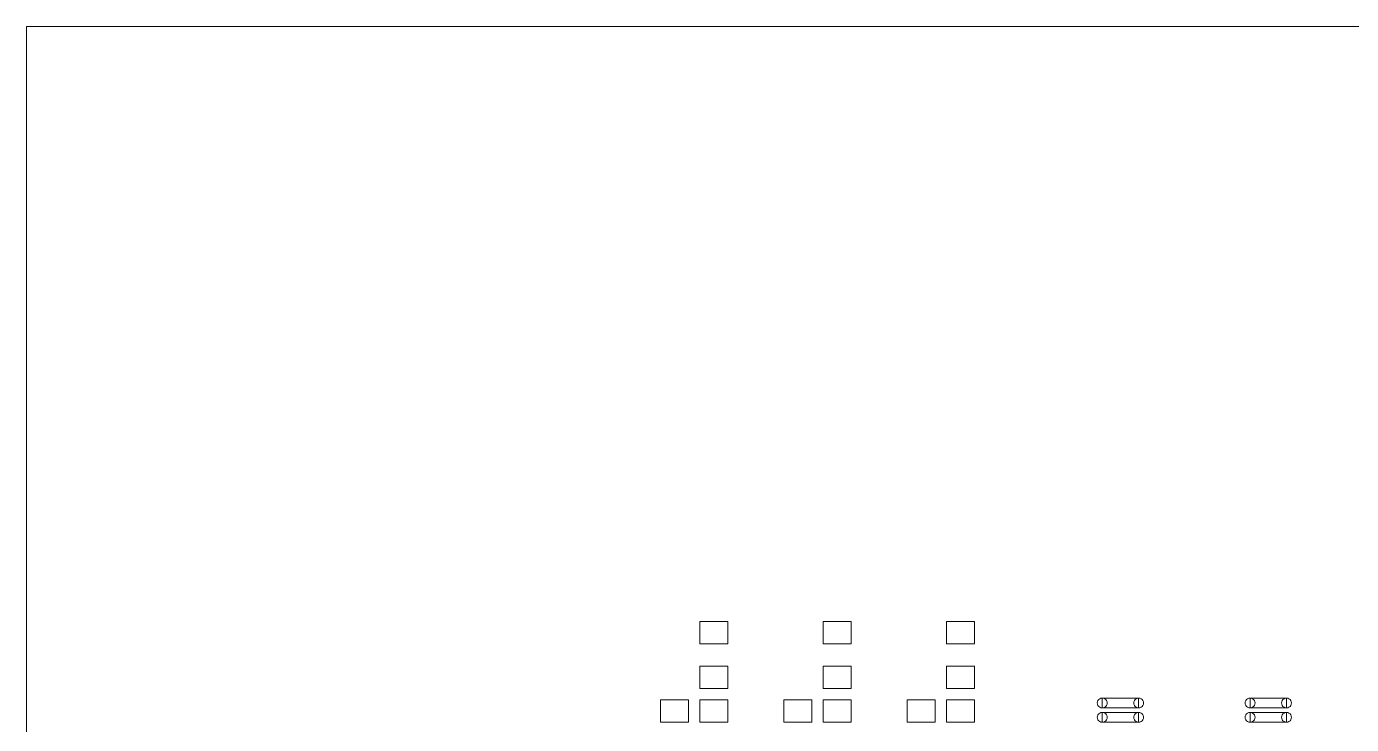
# Model space of a CAD drawing. Header units: millimetres. Extents: x -145 to 117, y -28 to 99.
# Drawn here: x -144.6 to -84.5, y 67.8 to 99.5 of the extents above; entities that cross this region are included whole.
import ezdxf

# ---------------------------------------------------------------- set-up
doc = ezdxf.new("R2010")
doc.units = ezdxf.units.MM
doc.header["$MEASUREMENT"] = 0
doc.layers.add('bottomstencil', color=7, linetype='Continuous')

msp = doc.modelspace()

# ---------------------------------------------------------------- linework, layer by layer
at = {"layer": 'bottomstencil', "color": 8, "lineweight": 9}
msp.add_open_spline([(-17.5854, 99.4833), (-17.5854, 99.4833), (-144.5854, 99.4833), (-144.5854, 99.4833), (-144.5854, 99.4833), (-144.5854, 99.4833), (-144.5854, -27.5167), (-144.5854, -27.5167), (-144.5854, -27.5167), (-144.5854, -27.5167), (-17.5854, -27.5167), (-17.5854, -27.5167), (-17.5854, -27.5167), (-17.5854, -27.5167), (-17.5854, 99.4833), (-17.5854, 99.4833)], degree=3, knots=[0, 0, 0, 0, 0.2, 0.2, 0.2, 0.2, 0.4, 0.4, 0.4, 0.4, 0.6, 0.6, 0.6, 0.6, 1, 1, 1, 1], dxfattribs=at)
at = {"layer": 'bottomstencil', "lineweight": 9}
for points, knots in [([(-114.0673, 71.5052), (-114.0673, 71.5052), (-114.0673, 72.5212), (-114.0673, 72.5212), (-114.0673, 72.5212), (-114.0673, 72.5212), (-112.7973, 72.5212), (-112.7973, 72.5212), (-112.7973, 72.5212), (-112.7973, 72.5212), (-112.7973, 71.5052), (-112.7973, 71.5052), (-112.7973, 71.5052), (-112.7973, 71.5052), (-114.0673, 71.5052), (-114.0673, 71.5052)], [0, 0, 0, 0, 0.2, 0.2, 0.2, 0.2, 0.4, 0.4, 0.4, 0.4, 0.6, 0.6, 0.6, 0.6, 1, 1, 1, 1]), ([(-108.4793, 71.5052), (-108.4793, 71.5052), (-108.4793, 72.5212), (-108.4793, 72.5212), (-108.4793, 72.5212), (-108.4793, 72.5212), (-107.2093, 72.5212), (-107.2093, 72.5212), (-107.2093, 72.5212), (-107.2093, 72.5212), (-107.2093, 71.5052), (-107.2093, 71.5052), (-107.2093, 71.5052), (-107.2093, 71.5052), (-108.4793, 71.5052), (-108.4793, 71.5052)], [0, 0, 0, 0, 0.2, 0.2, 0.2, 0.2, 0.4, 0.4, 0.4, 0.4, 0.6, 0.6, 0.6, 0.6, 1, 1, 1, 1]), ([(-102.8913, 71.5052), (-102.8913, 71.5052), (-102.8913, 72.5212), (-102.8913, 72.5212), (-102.8913, 72.5212), (-102.8913, 72.5212), (-101.6213, 72.5212), (-101.6213, 72.5212), (-101.6213, 72.5212), (-101.6213, 72.5212), (-101.6213, 71.5052), (-101.6213, 71.5052), (-101.6213, 71.5052), (-101.6213, 71.5052), (-102.8913, 71.5052), (-102.8913, 71.5052)], [0, 0, 0, 0, 0.2, 0.2, 0.2, 0.2, 0.4, 0.4, 0.4, 0.4, 0.6, 0.6, 0.6, 0.6, 1, 1, 1, 1]), ([(-114.0673, 69.4732), (-114.0673, 69.4732), (-114.0673, 70.4892), (-114.0673, 70.4892), (-114.0673, 70.4892), (-114.0673, 70.4892), (-112.7973, 70.4892), (-112.7973, 70.4892), (-112.7973, 70.4892), (-112.7973, 70.4892), (-112.7973, 69.4732), (-112.7973, 69.4732), (-112.7973, 69.4732), (-112.7973, 69.4732), (-114.0673, 69.4732), (-114.0673, 69.4732)], [0, 0, 0, 0, 0.2, 0.2, 0.2, 0.2, 0.4, 0.4, 0.4, 0.4, 0.6, 0.6, 0.6, 0.6, 1, 1, 1, 1]), ([(-108.4793, 69.4732), (-108.4793, 69.4732), (-108.4793, 70.4892), (-108.4793, 70.4892), (-108.4793, 70.4892), (-108.4793, 70.4892), (-107.2093, 70.4892), (-107.2093, 70.4892), (-107.2093, 70.4892), (-107.2093, 70.4892), (-107.2093, 69.4732), (-107.2093, 69.4732), (-107.2093, 69.4732), (-107.2093, 69.4732), (-108.4793, 69.4732), (-108.4793, 69.4732)], [0, 0, 0, 0, 0.2, 0.2, 0.2, 0.2, 0.4, 0.4, 0.4, 0.4, 0.6, 0.6, 0.6, 0.6, 1, 1, 1, 1]), ([(-102.8913, 69.4732), (-102.8913, 69.4732), (-102.8913, 70.4892), (-102.8913, 70.4892), (-102.8913, 70.4892), (-102.8913, 70.4892), (-101.6213, 70.4892), (-101.6213, 70.4892), (-101.6213, 70.4892), (-101.6213, 70.4892), (-101.6213, 69.4732), (-101.6213, 69.4732), (-101.6213, 69.4732), (-101.6213, 69.4732), (-102.8913, 69.4732), (-102.8913, 69.4732)], [0, 0, 0, 0, 0.2, 0.2, 0.2, 0.2, 0.4, 0.4, 0.4, 0.4, 0.6, 0.6, 0.6, 0.6, 1, 1, 1, 1]), ([(-115.8453, 67.9492), (-115.8453, 67.9492), (-115.8453, 68.9652), (-115.8453, 68.9652), (-115.8453, 68.9652), (-115.8453, 68.9652), (-114.5753, 68.9652), (-114.5753, 68.9652), (-114.5753, 68.9652), (-114.5753, 68.9652), (-114.5753, 67.9492), (-114.5753, 67.9492), (-114.5753, 67.9492), (-114.5753, 67.9492), (-115.8453, 67.9492), (-115.8453, 67.9492)], [0, 0, 0, 0, 0.2, 0.2, 0.2, 0.2, 0.4, 0.4, 0.4, 0.4, 0.6, 0.6, 0.6, 0.6, 1, 1, 1, 1]), ([(-114.0673, 67.9492), (-114.0673, 67.9492), (-114.0673, 68.9652), (-114.0673, 68.9652), (-114.0673, 68.9652), (-114.0673, 68.9652), (-112.7973, 68.9652), (-112.7973, 68.9652), (-112.7973, 68.9652), (-112.7973, 68.9652), (-112.7973, 67.9492), (-112.7973, 67.9492), (-112.7973, 67.9492), (-112.7973, 67.9492), (-114.0673, 67.9492), (-114.0673, 67.9492)], [0, 0, 0, 0, 0.2, 0.2, 0.2, 0.2, 0.4, 0.4, 0.4, 0.4, 0.6, 0.6, 0.6, 0.6, 1, 1, 1, 1]), ([(-110.2573, 67.9492), (-110.2573, 67.9492), (-110.2573, 68.9652), (-110.2573, 68.9652), (-110.2573, 68.9652), (-110.2573, 68.9652), (-108.9873, 68.9652), (-108.9873, 68.9652), (-108.9873, 68.9652), (-108.9873, 68.9652), (-108.9873, 67.9492), (-108.9873, 67.9492), (-108.9873, 67.9492), (-108.9873, 67.9492), (-110.2573, 67.9492), (-110.2573, 67.9492)], [0, 0, 0, 0, 0.2, 0.2, 0.2, 0.2, 0.4, 0.4, 0.4, 0.4, 0.6, 0.6, 0.6, 0.6, 1, 1, 1, 1]), ([(-108.4793, 67.9492), (-108.4793, 67.9492), (-108.4793, 68.9652), (-108.4793, 68.9652), (-108.4793, 68.9652), (-108.4793, 68.9652), (-107.2093, 68.9652), (-107.2093, 68.9652), (-107.2093, 68.9652), (-107.2093, 68.9652), (-107.2093, 67.9492), (-107.2093, 67.9492), (-107.2093, 67.9492), (-107.2093, 67.9492), (-108.4793, 67.9492), (-108.4793, 67.9492)], [0, 0, 0, 0, 0.2, 0.2, 0.2, 0.2, 0.4, 0.4, 0.4, 0.4, 0.6, 0.6, 0.6, 0.6, 1, 1, 1, 1]), ([(-104.6693, 67.9492), (-104.6693, 67.9492), (-104.6693, 68.9652), (-104.6693, 68.9652), (-104.6693, 68.9652), (-104.6693, 68.9652), (-103.3993, 68.9652), (-103.3993, 68.9652), (-103.3993, 68.9652), (-103.3993, 68.9652), (-103.3993, 67.9492), (-103.3993, 67.9492), (-103.3993, 67.9492), (-103.3993, 67.9492), (-104.6693, 67.9492), (-104.6693, 67.9492)], [0, 0, 0, 0, 0.2, 0.2, 0.2, 0.2, 0.4, 0.4, 0.4, 0.4, 0.6, 0.6, 0.6, 0.6, 1, 1, 1, 1]), ([(-102.8913, 67.9492), (-102.8913, 67.9492), (-102.8913, 68.9652), (-102.8913, 68.9652), (-102.8913, 68.9652), (-102.8913, 68.9652), (-101.6213, 68.9652), (-101.6213, 68.9652), (-101.6213, 68.9652), (-101.6213, 68.9652), (-101.6213, 67.9492), (-101.6213, 67.9492), (-101.6213, 67.9492), (-101.6213, 67.9492), (-102.8913, 67.9492), (-102.8913, 67.9492)], [0, 0, 0, 0, 0.2, 0.2, 0.2, 0.2, 0.4, 0.4, 0.4, 0.4, 0.6, 0.6, 0.6, 0.6, 1, 1, 1, 1]), ([(-96.0524, 68.8204), (-96.0524, 68.9007), (-96.0095, 68.9749), (-95.94, 69.0151), (-95.94, 69.0151), (-95.8704, 69.0552), (-95.7847, 69.0552), (-95.7152, 69.0151), (-95.7152, 69.0151), (-95.6456, 68.9749), (-95.6028, 68.9007), (-95.6028, 68.8204)], [0, 0, 0, 0, 0.25, 0.25, 0.25, 0.25, 0.5, 0.5, 0.5, 0.5, 1, 1, 1, 1]), ([(-95.6028, 68.8204), (-95.6028, 68.7401), (-95.6456, 68.6659), (-95.7152, 68.6257), (-95.7152, 68.6257), (-95.7847, 68.5856), (-95.8704, 68.5856), (-95.94, 68.6257), (-95.94, 68.6257), (-96.0095, 68.6659), (-96.0524, 68.7401), (-96.0524, 68.8204)], [0, 0, 0, 0, 0.25, 0.25, 0.25, 0.25, 0.5, 0.5, 0.5, 0.5, 1, 1, 1, 1]), ([(-95.8276, 68.5956), (-95.8276, 68.5956), (-95.8276, 69.0452), (-95.8276, 69.0452), (-95.8276, 69.0452), (-95.8276, 69.0452), (-94.1766, 69.0452), (-94.1766, 69.0452), (-94.1766, 69.0452), (-94.1766, 69.0452), (-94.1766, 68.5956), (-94.1766, 68.5956), (-94.1766, 68.5956), (-94.1766, 68.5956), (-95.8276, 68.5956), (-95.8276, 68.5956)], [0, 0, 0, 0, 0.2, 0.2, 0.2, 0.2, 0.4, 0.4, 0.4, 0.4, 0.6, 0.6, 0.6, 0.6, 1, 1, 1, 1]), ([(-95.8276, 68.8204), (-95.8276, 68.8204), (-95.8276, 68.8204), (-95.8276, 68.8204), (-95.8276, 68.8204), (-95.8276, 68.8204), (-95.8276, 68.8204), (-95.8276, 68.8204), (-95.8276, 68.8204), (-95.8276, 68.8204), (-95.8276, 68.8204), (-95.8276, 68.8204)], [0, 0, 0, 0, 0.25, 0.25, 0.25, 0.25, 0.5, 0.5, 0.5, 0.5, 1, 1, 1, 1]), ([(-95.8276, 68.8204), (-95.8276, 68.8204), (-95.8276, 68.8204), (-95.8276, 68.8204), (-95.8276, 68.8204), (-95.8276, 68.8204), (-95.8276, 68.8204), (-95.8276, 68.8204), (-95.8276, 68.8204), (-95.8276, 68.8204), (-95.8276, 68.8204), (-95.8276, 68.8204)], [0, 0, 0, 0, 0.25, 0.25, 0.25, 0.25, 0.5, 0.5, 0.5, 0.5, 1, 1, 1, 1]), ([(-94.4014, 68.8204), (-94.4014, 68.9007), (-94.3585, 68.9749), (-94.289, 69.0151), (-94.289, 69.0151), (-94.2194, 69.0552), (-94.1337, 69.0552), (-94.0642, 69.0151), (-94.0642, 69.0151), (-93.9946, 68.9749), (-93.9518, 68.9007), (-93.9518, 68.8204)], [0, 0, 0, 0, 0.25, 0.25, 0.25, 0.25, 0.5, 0.5, 0.5, 0.5, 1, 1, 1, 1]), ([(-93.9518, 68.8204), (-93.9518, 68.7401), (-93.9946, 68.6659), (-94.0642, 68.6257), (-94.0642, 68.6257), (-94.1337, 68.5856), (-94.2194, 68.5856), (-94.289, 68.6257), (-94.289, 68.6257), (-94.3585, 68.6659), (-94.4014, 68.7401), (-94.4014, 68.8204)], [0, 0, 0, 0, 0.25, 0.25, 0.25, 0.25, 0.5, 0.5, 0.5, 0.5, 1, 1, 1, 1]), ([(-94.1766, 68.8204), (-94.1766, 68.8204), (-94.1766, 68.8204), (-94.1766, 68.8204), (-94.1766, 68.8204), (-94.1766, 68.8204), (-94.1766, 68.8204), (-94.1766, 68.8204), (-94.1766, 68.8204), (-94.1766, 68.8204), (-94.1766, 68.8204), (-94.1766, 68.8204)], [0, 0, 0, 0, 0.25, 0.25, 0.25, 0.25, 0.5, 0.5, 0.5, 0.5, 1, 1, 1, 1]), ([(-94.1766, 68.8204), (-94.1766, 68.8204), (-94.1766, 68.8204), (-94.1766, 68.8204), (-94.1766, 68.8204), (-94.1766, 68.8204), (-94.1766, 68.8204), (-94.1766, 68.8204), (-94.1766, 68.8204), (-94.1766, 68.8204), (-94.1766, 68.8204), (-94.1766, 68.8204)], [0, 0, 0, 0, 0.25, 0.25, 0.25, 0.25, 0.5, 0.5, 0.5, 0.5, 1, 1, 1, 1]), ([(-89.3518, 68.8204), (-89.3518, 68.9007), (-89.309, 68.9749), (-89.2394, 69.0151), (-89.2394, 69.0151), (-89.1699, 69.0552), (-89.0842, 69.0552), (-89.0146, 69.0151), (-89.0146, 69.0151), (-88.9451, 68.9749), (-88.9023, 68.9007), (-88.9023, 68.8204)], [0, 0, 0, 0, 0.25, 0.25, 0.25, 0.25, 0.5, 0.5, 0.5, 0.5, 1, 1, 1, 1]), ([(-88.9023, 68.8204), (-88.9023, 68.7401), (-88.9451, 68.6659), (-89.0146, 68.6257), (-89.0146, 68.6257), (-89.0842, 68.5856), (-89.1699, 68.5856), (-89.2394, 68.6257), (-89.2394, 68.6257), (-89.309, 68.6659), (-89.3518, 68.7401), (-89.3518, 68.8204)], [0, 0, 0, 0, 0.25, 0.25, 0.25, 0.25, 0.5, 0.5, 0.5, 0.5, 1, 1, 1, 1]), ([(-89.127, 68.5956), (-89.127, 68.5956), (-89.127, 69.0452), (-89.127, 69.0452), (-89.127, 69.0452), (-89.127, 69.0452), (-87.476, 69.0452), (-87.476, 69.0452), (-87.476, 69.0452), (-87.476, 69.0452), (-87.476, 68.5956), (-87.476, 68.5956), (-87.476, 68.5956), (-87.476, 68.5956), (-89.127, 68.5956), (-89.127, 68.5956)], [0, 0, 0, 0, 0.2, 0.2, 0.2, 0.2, 0.4, 0.4, 0.4, 0.4, 0.6, 0.6, 0.6, 0.6, 1, 1, 1, 1]), ([(-89.127, 68.8204), (-89.127, 68.8204), (-89.127, 68.8204), (-89.127, 68.8204), (-89.127, 68.8204), (-89.127, 68.8204), (-89.127, 68.8204), (-89.127, 68.8204), (-89.127, 68.8204), (-89.127, 68.8204), (-89.127, 68.8204), (-89.127, 68.8204)], [0, 0, 0, 0, 0.25, 0.25, 0.25, 0.25, 0.5, 0.5, 0.5, 0.5, 1, 1, 1, 1]), ([(-89.127, 68.8204), (-89.127, 68.8204), (-89.127, 68.8204), (-89.127, 68.8204), (-89.127, 68.8204), (-89.127, 68.8204), (-89.127, 68.8204), (-89.127, 68.8204), (-89.127, 68.8204), (-89.127, 68.8204), (-89.127, 68.8204), (-89.127, 68.8204)], [0, 0, 0, 0, 0.25, 0.25, 0.25, 0.25, 0.5, 0.5, 0.5, 0.5, 1, 1, 1, 1]), ([(-87.7008, 68.8204), (-87.7008, 68.9007), (-87.658, 68.9749), (-87.5884, 69.0151), (-87.5884, 69.0151), (-87.5189, 69.0552), (-87.4332, 69.0552), (-87.3636, 69.0151), (-87.3636, 69.0151), (-87.2941, 68.9749), (-87.2513, 68.9007), (-87.2513, 68.8204)], [0, 0, 0, 0, 0.25, 0.25, 0.25, 0.25, 0.5, 0.5, 0.5, 0.5, 1, 1, 1, 1]), ([(-87.2513, 68.8204), (-87.2513, 68.7401), (-87.2941, 68.6659), (-87.3636, 68.6257), (-87.3636, 68.6257), (-87.4332, 68.5856), (-87.5189, 68.5856), (-87.5884, 68.6257), (-87.5884, 68.6257), (-87.658, 68.6659), (-87.7008, 68.7401), (-87.7008, 68.8204)], [0, 0, 0, 0, 0.25, 0.25, 0.25, 0.25, 0.5, 0.5, 0.5, 0.5, 1, 1, 1, 1]), ([(-87.476, 68.8204), (-87.476, 68.8204), (-87.476, 68.8204), (-87.476, 68.8204), (-87.476, 68.8204), (-87.476, 68.8204), (-87.476, 68.8204), (-87.476, 68.8204), (-87.476, 68.8204), (-87.476, 68.8204), (-87.476, 68.8204), (-87.476, 68.8204)], [0, 0, 0, 0, 0.25, 0.25, 0.25, 0.25, 0.5, 0.5, 0.5, 0.5, 1, 1, 1, 1]), ([(-87.476, 68.8204), (-87.476, 68.8204), (-87.476, 68.8204), (-87.476, 68.8204), (-87.476, 68.8204), (-87.476, 68.8204), (-87.476, 68.8204), (-87.476, 68.8204), (-87.476, 68.8204), (-87.476, 68.8204), (-87.476, 68.8204), (-87.476, 68.8204)], [0, 0, 0, 0, 0.25, 0.25, 0.25, 0.25, 0.5, 0.5, 0.5, 0.5, 1, 1, 1, 1]), ([(-96.0524, 68.1702), (-96.0524, 68.2505), (-96.0095, 68.3247), (-95.94, 68.3649), (-95.94, 68.3649), (-95.8704, 68.405), (-95.7847, 68.405), (-95.7152, 68.3649), (-95.7152, 68.3649), (-95.6456, 68.3247), (-95.6028, 68.2505), (-95.6028, 68.1702)], [0, 0, 0, 0, 0.25, 0.25, 0.25, 0.25, 0.5, 0.5, 0.5, 0.5, 1, 1, 1, 1]), ([(-95.6028, 68.1702), (-95.6028, 68.0899), (-95.6456, 68.0157), (-95.7152, 67.9755), (-95.7152, 67.9755), (-95.7847, 67.9354), (-95.8704, 67.9354), (-95.94, 67.9755), (-95.94, 67.9755), (-96.0095, 68.0157), (-96.0524, 68.0899), (-96.0524, 68.1702)], [0, 0, 0, 0, 0.25, 0.25, 0.25, 0.25, 0.5, 0.5, 0.5, 0.5, 1, 1, 1, 1]), ([(-95.8276, 67.9454), (-95.8276, 67.9454), (-95.8276, 68.395), (-95.8276, 68.395), (-95.8276, 68.395), (-95.8276, 68.395), (-94.1766, 68.395), (-94.1766, 68.395), (-94.1766, 68.395), (-94.1766, 68.395), (-94.1766, 67.9454), (-94.1766, 67.9454), (-94.1766, 67.9454), (-94.1766, 67.9454), (-95.8276, 67.9454), (-95.8276, 67.9454)], [0, 0, 0, 0, 0.2, 0.2, 0.2, 0.2, 0.4, 0.4, 0.4, 0.4, 0.6, 0.6, 0.6, 0.6, 1, 1, 1, 1]), ([(-95.8276, 68.1702), (-95.8276, 68.1702), (-95.8276, 68.1702), (-95.8276, 68.1702), (-95.8276, 68.1702), (-95.8276, 68.1702), (-95.8276, 68.1702), (-95.8276, 68.1702), (-95.8276, 68.1702), (-95.8276, 68.1702), (-95.8276, 68.1702), (-95.8276, 68.1702)], [0, 0, 0, 0, 0.25, 0.25, 0.25, 0.25, 0.5, 0.5, 0.5, 0.5, 1, 1, 1, 1]), ([(-95.8276, 68.1702), (-95.8276, 68.1702), (-95.8276, 68.1702), (-95.8276, 68.1702), (-95.8276, 68.1702), (-95.8276, 68.1702), (-95.8276, 68.1702), (-95.8276, 68.1702), (-95.8276, 68.1702), (-95.8276, 68.1702), (-95.8276, 68.1702), (-95.8276, 68.1702)], [0, 0, 0, 0, 0.25, 0.25, 0.25, 0.25, 0.5, 0.5, 0.5, 0.5, 1, 1, 1, 1]), ([(-94.4014, 68.1702), (-94.4014, 68.2505), (-94.3585, 68.3247), (-94.289, 68.3649), (-94.289, 68.3649), (-94.2194, 68.405), (-94.1337, 68.405), (-94.0642, 68.3649), (-94.0642, 68.3649), (-93.9946, 68.3247), (-93.9518, 68.2505), (-93.9518, 68.1702)], [0, 0, 0, 0, 0.25, 0.25, 0.25, 0.25, 0.5, 0.5, 0.5, 0.5, 1, 1, 1, 1]), ([(-93.9518, 68.1702), (-93.9518, 68.0899), (-93.9946, 68.0157), (-94.0642, 67.9755), (-94.0642, 67.9755), (-94.1337, 67.9354), (-94.2194, 67.9354), (-94.289, 67.9755), (-94.289, 67.9755), (-94.3585, 68.0157), (-94.4014, 68.0899), (-94.4014, 68.1702)], [0, 0, 0, 0, 0.25, 0.25, 0.25, 0.25, 0.5, 0.5, 0.5, 0.5, 1, 1, 1, 1]), ([(-94.1766, 68.1702), (-94.1766, 68.1702), (-94.1766, 68.1702), (-94.1766, 68.1702), (-94.1766, 68.1702), (-94.1766, 68.1702), (-94.1766, 68.1702), (-94.1766, 68.1702), (-94.1766, 68.1702), (-94.1766, 68.1702), (-94.1766, 68.1702), (-94.1766, 68.1702)], [0, 0, 0, 0, 0.25, 0.25, 0.25, 0.25, 0.5, 0.5, 0.5, 0.5, 1, 1, 1, 1]), ([(-94.1766, 68.1702), (-94.1766, 68.1702), (-94.1766, 68.1702), (-94.1766, 68.1702), (-94.1766, 68.1702), (-94.1766, 68.1702), (-94.1766, 68.1702), (-94.1766, 68.1702), (-94.1766, 68.1702), (-94.1766, 68.1702), (-94.1766, 68.1702), (-94.1766, 68.1702)], [0, 0, 0, 0, 0.25, 0.25, 0.25, 0.25, 0.5, 0.5, 0.5, 0.5, 1, 1, 1, 1]), ([(-89.3518, 68.1702), (-89.3518, 68.2505), (-89.309, 68.3247), (-89.2394, 68.3649), (-89.2394, 68.3649), (-89.1699, 68.405), (-89.0842, 68.405), (-89.0146, 68.3649), (-89.0146, 68.3649), (-88.9451, 68.3247), (-88.9023, 68.2505), (-88.9023, 68.1702)], [0, 0, 0, 0, 0.25, 0.25, 0.25, 0.25, 0.5, 0.5, 0.5, 0.5, 1, 1, 1, 1]), ([(-88.9023, 68.1702), (-88.9023, 68.0899), (-88.9451, 68.0157), (-89.0146, 67.9755), (-89.0146, 67.9755), (-89.0842, 67.9354), (-89.1699, 67.9354), (-89.2394, 67.9755), (-89.2394, 67.9755), (-89.309, 68.0157), (-89.3518, 68.0899), (-89.3518, 68.1702)], [0, 0, 0, 0, 0.25, 0.25, 0.25, 0.25, 0.5, 0.5, 0.5, 0.5, 1, 1, 1, 1]), ([(-89.127, 67.9454), (-89.127, 67.9454), (-89.127, 68.395), (-89.127, 68.395), (-89.127, 68.395), (-89.127, 68.395), (-87.476, 68.395), (-87.476, 68.395), (-87.476, 68.395), (-87.476, 68.395), (-87.476, 67.9454), (-87.476, 67.9454), (-87.476, 67.9454), (-87.476, 67.9454), (-89.127, 67.9454), (-89.127, 67.9454)], [0, 0, 0, 0, 0.2, 0.2, 0.2, 0.2, 0.4, 0.4, 0.4, 0.4, 0.6, 0.6, 0.6, 0.6, 1, 1, 1, 1]), ([(-89.127, 68.1702), (-89.127, 68.1702), (-89.127, 68.1702), (-89.127, 68.1702), (-89.127, 68.1702), (-89.127, 68.1702), (-89.127, 68.1702), (-89.127, 68.1702), (-89.127, 68.1702), (-89.127, 68.1702), (-89.127, 68.1702), (-89.127, 68.1702)], [0, 0, 0, 0, 0.25, 0.25, 0.25, 0.25, 0.5, 0.5, 0.5, 0.5, 1, 1, 1, 1]), ([(-89.127, 68.1702), (-89.127, 68.1702), (-89.127, 68.1702), (-89.127, 68.1702), (-89.127, 68.1702), (-89.127, 68.1702), (-89.127, 68.1702), (-89.127, 68.1702), (-89.127, 68.1702), (-89.127, 68.1702), (-89.127, 68.1702), (-89.127, 68.1702)], [0, 0, 0, 0, 0.25, 0.25, 0.25, 0.25, 0.5, 0.5, 0.5, 0.5, 1, 1, 1, 1]), ([(-87.7008, 68.1702), (-87.7008, 68.2505), (-87.658, 68.3247), (-87.5884, 68.3649), (-87.5884, 68.3649), (-87.5189, 68.405), (-87.4332, 68.405), (-87.3636, 68.3649), (-87.3636, 68.3649), (-87.2941, 68.3247), (-87.2513, 68.2505), (-87.2513, 68.1702)], [0, 0, 0, 0, 0.25, 0.25, 0.25, 0.25, 0.5, 0.5, 0.5, 0.5, 1, 1, 1, 1]), ([(-87.2513, 68.1702), (-87.2513, 68.0899), (-87.2941, 68.0157), (-87.3636, 67.9755), (-87.3636, 67.9755), (-87.4332, 67.9354), (-87.5189, 67.9354), (-87.5884, 67.9755), (-87.5884, 67.9755), (-87.658, 68.0157), (-87.7008, 68.0899), (-87.7008, 68.1702)], [0, 0, 0, 0, 0.25, 0.25, 0.25, 0.25, 0.5, 0.5, 0.5, 0.5, 1, 1, 1, 1]), ([(-87.476, 68.1702), (-87.476, 68.1702), (-87.476, 68.1702), (-87.476, 68.1702), (-87.476, 68.1702), (-87.476, 68.1702), (-87.476, 68.1702), (-87.476, 68.1702), (-87.476, 68.1702), (-87.476, 68.1702), (-87.476, 68.1702), (-87.476, 68.1702)], [0, 0, 0, 0, 0.25, 0.25, 0.25, 0.25, 0.5, 0.5, 0.5, 0.5, 1, 1, 1, 1]), ([(-87.476, 68.1702), (-87.476, 68.1702), (-87.476, 68.1702), (-87.476, 68.1702), (-87.476, 68.1702), (-87.476, 68.1702), (-87.476, 68.1702), (-87.476, 68.1702), (-87.476, 68.1702), (-87.476, 68.1702), (-87.476, 68.1702), (-87.476, 68.1702)], [0, 0, 0, 0, 0.25, 0.25, 0.25, 0.25, 0.5, 0.5, 0.5, 0.5, 1, 1, 1, 1])]:
    msp.add_open_spline(points, degree=3, knots=knots, dxfattribs=at)

doc.saveas('drawing.dxf')
